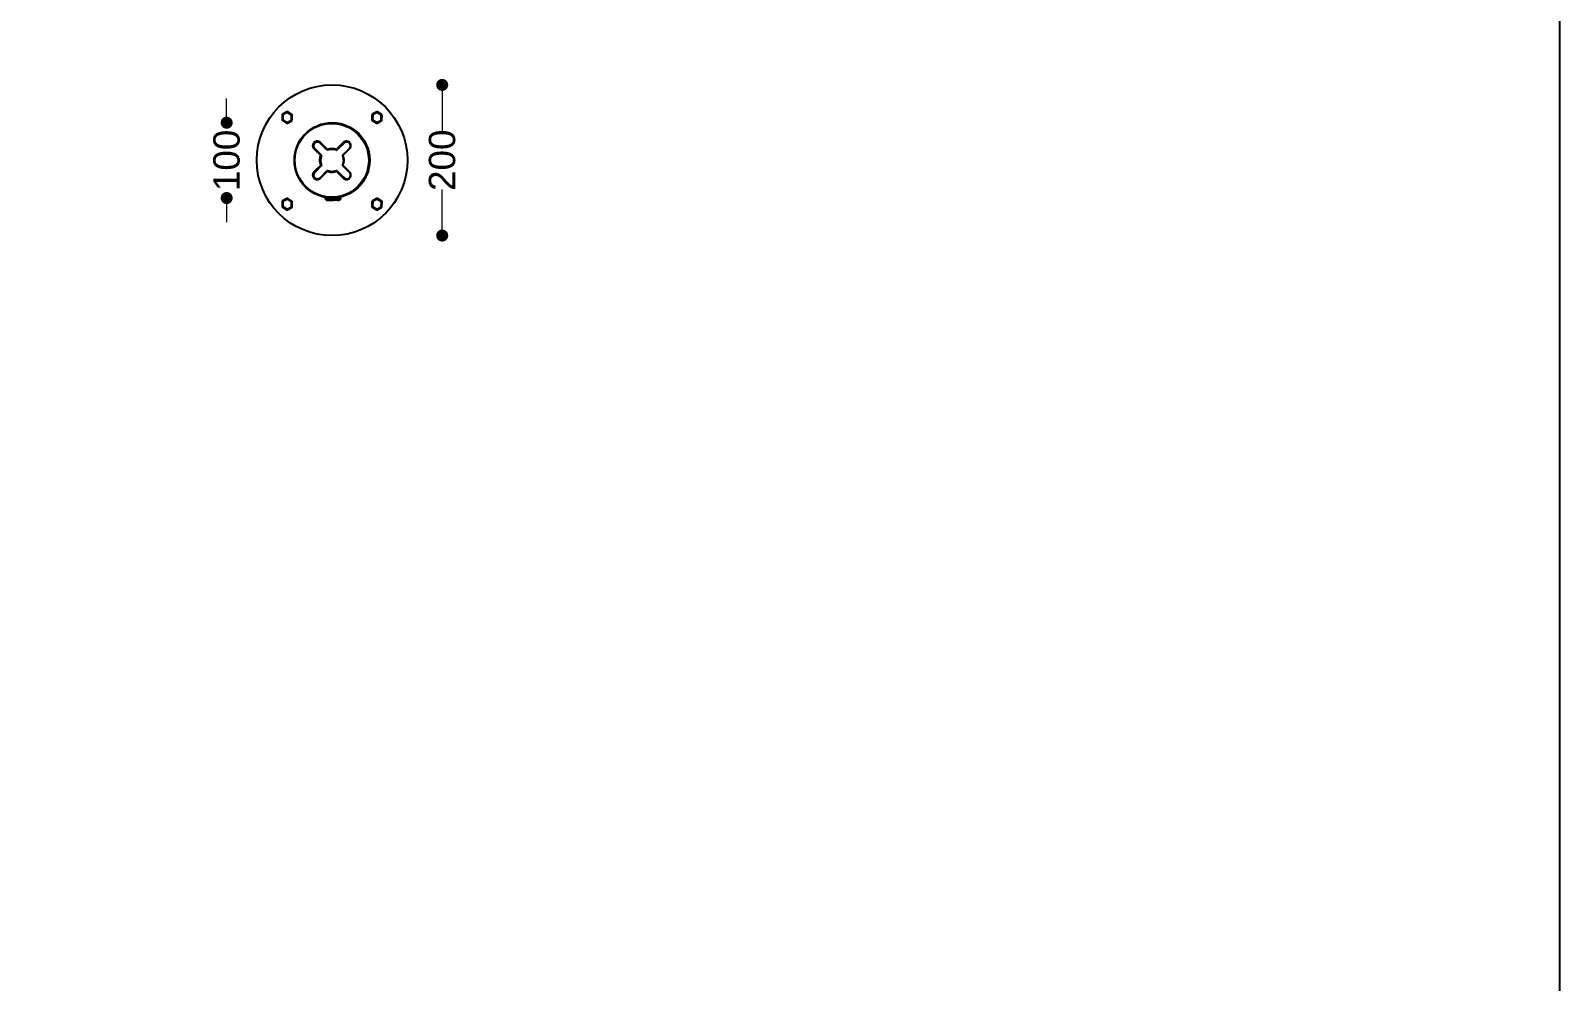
# Model space of a CAD drawing. Header units: millimetres. Extents: x 10366 to 13995, y 24552 to 29685.
# Drawn here: x 11965 to 13995, y 25815 to 27078 of the extents above; entities that cross this region are included whole.
import ezdxf

# ---------------------------------------------------------------- set-up
doc = ezdxf.new("R2010")
doc.units = ezdxf.units.MM
doc.header["$LTSCALE"] = 3
doc.layers.add('Default', color=7, linetype='Continuous')
doc.styles.get("Standard").update_dxf_attribs({"font": 'arial.ttf'})
doc.dimstyles.new('MATEUSZ', dxfattribs={"dimtxt": 35, "dimasz": 16, "dimexe": 0.18, "dimexo": 0.0625, "dimgap": 0.09, "dimtad": 0, "dimdec": 0, "dimdsep": 46, "dimtxsty": 'Standard', "dimblk": 'DOT', "dimcen": 0.09, "dimse1": 1, "dimse2": 1, "dimadec": 0, "dimazin": 0, "dimtfac": 1, "dimtdec": 0, "dimtofl": 0, "dimtmove": 0, "dimatfit": 3, "dimfxl": 1, "dimtolj": 1, "dimtzin": 0, "dimlwd": 9, "dimlwe": 9, "dimarcsym": 0})

# ---------------------------------------------------------------- blocks, each defined once
blk = doc.blocks.new('_Dot')
at = {"color": 0, "linetype": 'ByBlock', "lineweight": -2}
blk.add_line((-0.5, 0), (-1, 0), dxfattribs=at)
at = {"color": 0, "linetype": 'ByBlock', "const_width": 0.5}
blk.add_lwpolyline([(-0.25, 0, 1), (0.25, 0, 1)], format="xyb", close=True, dxfattribs=at)
blk = doc.blocks.new('*D25')
at = {"color": 0, "lineweight": 9, "transparency": 16777216}
for p, q in [((12511.4, 26989.6), (12511.4, 26944.6)), ((12511.4, 26821.6), (12511.4, 26866.6))]:
    blk.add_line(p, q, dxfattribs=at)
at = {"layer": 'Defpoints', "color": 0, "transparency": 16777216}
for p in [(12365.2, 27005.6), (12365.2, 26805.6), (12511.4, 26805.6)]:
    blk.add_point(p, dxfattribs=at)
at = {"color": 0, "lineweight": 9, "transparency": 16777216, "xscale": 16, "yscale": 16, "zscale": 16}
for p, rotation in [((12511.4, 27005.6), 90), ((12511.4, 26805.6), 270)]:
    blk.add_blockref('_Dot', p, dxfattribs=dict(at, rotation=rotation))
at = {"color": 0, "transparency": 16777216, "insert": (12511.4, 26905.6), "char_height": 35, "attachment_point": 5, "rotation": 90}
blk.add_mtext('\\A1;200', dxfattribs=at)
blk = doc.blocks.new('*D26')
at = {"color": 0, "lineweight": 9, "transparency": 16777216}
for p, q in [((12225.2, 26971.4), (12225.2, 26987.4)), ((12225.2, 26839.4), (12225.2, 26823.4))]:
    blk.add_line(p, q, dxfattribs=at)
at = {"layer": 'Defpoints', "color": 0, "transparency": 16777216}
for p in [(12365.2, 26955.4), (12225.2, 26855.4), (12365.7, 26855.4)]:
    blk.add_point(p, dxfattribs=at)
at = {"color": 0, "lineweight": 9, "transparency": 16777216, "xscale": 16, "yscale": 16, "zscale": 16}
for p, rotation in [((12225.2, 26955.4), 270), ((12225.2, 26855.4), 90)]:
    blk.add_blockref('_Dot', p, dxfattribs=dict(at, rotation=rotation))
at = {"color": 0, "transparency": 16777216, "insert": (12225.2, 26905.4), "char_height": 35, "attachment_point": 5, "rotation": 90}
blk.add_mtext('\\A1;100', dxfattribs=at)

msp = doc.modelspace()

# ---------------------------------------------------------------- linework, layer by layer
msp.add_lwpolyline([(10366.2, 24552.5), (10366.2, 29684.6), (13995, 29684.6), (13995, 24552.5)], close=True)
at = {"layer": 'Default'}
for p, q in [((12298.9, 26966), (12298.7, 26959.4)), ((12305.2, 26970), (12299.4, 26966.8)), ((12299.9, 26966), (12299.7, 26959.3)), ((12305.7, 26969.1), (12299.9, 26966)), ((12311.3, 26965.6), (12305.7, 26969.1)), ((12311.9, 26966.5), (12306.2, 26969.9)), ((12311.1, 26959), (12311.3, 26965.6)), ((12312.1, 26959), (12312.3, 26965.6)), ((12418.1, 26966), (12417.9, 26959.4)), ((12424.4, 26970), (12418.6, 26966.8)), ((12419.1, 26966), (12418.9, 26959.3)), ((12424.9, 26969.1), (12419.1, 26966)), ((12430.5, 26965.6), (12424.9, 26969.1)), ((12431.1, 26966.5), (12425.4, 26969.9)), ((12430.3, 26959), (12430.5, 26965.6)), ((12431.3, 26959), (12431.5, 26965.6)), ((12299.2, 26958.5), (12304.8, 26955)), ((12299.7, 26959.3), (12305.3, 26955.9)), ((12305.3, 26955.9), (12311.1, 26959)), ((12305.8, 26955), (12311.6, 26958.1)), ((12418.4, 26958.5), (12424, 26955)), ((12418.9, 26959.3), (12424.5, 26955.9)), ((12424.5, 26955.9), (12430.3, 26959)), ((12425, 26955), (12430.8, 26958.1)), ((12341.1, 26920.6), (12350.1, 26911.7)), ((12342.2, 26921.3), (12351.1, 26912.4)), ((12358.2, 26919.4), (12349.3, 26928.4)), ((12358.6, 26920.2), (12349.6, 26929.1)), ((12380, 26929.1), (12371.1, 26920.1)), ((12381.1, 26928.4), (12372.1, 26919.4)), ((12379.2, 26912.4), (12388.1, 26921.3)), ((12379.6, 26911.7), (12388.5, 26920.6)), ((12350.1, 26899.2), (12341.1, 26890.2)), ((12351.1, 26898.5), (12342.2, 26889.5)), ((12349.3, 26882.4), (12358.2, 26891.4)), ((12349.6, 26881.7), (12358.6, 26890.7)), ((12371.1, 26890.7), (12380, 26881.7)), ((12372.1, 26891.4), (12381.1, 26882.4)), ((12388.1, 26889.5), (12379.2, 26898.5)), ((12388.5, 26890.2), (12379.6, 26899.2)), ((12298.9, 26850.8), (12298.8, 26844.2)), ((12299.2, 26843.3), (12304.9, 26839.8)), ((12305.3, 26854.8), (12299.5, 26851.6)), ((12299.9, 26850.7), (12299.8, 26844.1)), ((12299.8, 26844.1), (12305.4, 26840.7)), ((12305.8, 26853.9), (12299.9, 26850.7)), ((12305.4, 26840.7), (12311.2, 26843.8)), ((12311.4, 26850.4), (12305.8, 26853.9)), ((12305.9, 26839.8), (12311.7, 26842.9)), ((12311.9, 26851.3), (12306.3, 26854.7)), ((12311.2, 26843.8), (12311.4, 26850.4)), ((12312.2, 26843.8), (12312.4, 26850.4)), ((12356.3, 26853.9), (12356.3, 26855.4)), ((12357.8, 26852.4), (12356.3, 26853.9)), ((12358.3, 26855.4), (12358.3, 26855.9)), ((12358.6, 26855.4), (12358.6, 26855.9)), ((12374, 26856.2), (12374, 26855.4)), ((12374.3, 26856.3), (12374.3, 26855.4)), ((12376.3, 26853.9), (12374.8, 26852.4)), ((12376.3, 26855.4), (12376.3, 26853.9)), ((12418.1, 26850.8), (12418, 26844.2)), ((12418.4, 26843.3), (12424.1, 26839.8)), ((12424.5, 26854.8), (12418.7, 26851.6)), ((12419.1, 26850.7), (12419, 26844.1)), ((12419, 26844.1), (12424.6, 26840.7)), ((12425, 26853.9), (12419.1, 26850.7)), ((12424.6, 26840.7), (12430.4, 26843.8)), ((12430.6, 26850.4), (12425, 26853.9)), ((12425.1, 26839.8), (12430.9, 26842.9)), ((12431.1, 26851.3), (12425.5, 26854.7)), ((12430.4, 26843.8), (12430.6, 26850.4)), ((12431.4, 26843.8), (12431.6, 26850.4))]:
    msp.add_line(p, q, dxfattribs=at)
for points in [[(12299.9, 26966, 0), (12298.9, 26966, 0)], [(12299.4, 26966.8, 0), (12299.4, 26966.8, 0), (12299.4, 26966.8, 0), (12299.4, 26966.8, 0), (12299.4, 26966.8, 0), (12299.4, 26966.8, 0), (12299.4, 26966.8, 0), (12299.4, 26966.8, 0), (12299.4, 26966.8, 0), (12299.4, 26966.8, 0), (12299.4, 26966.8, 0), (12299.4, 26966.8, 0), (12299.4, 26966.8, 0), (12299.4, 26966.8, 0), (12299.4, 26966.8, 0), (12299.4, 26966.8, 0), (12299.5, 26966.7, 0), (12299.9, 26966, 0)], [(12305.7, 26969.1, 0), (12305.2, 26970, 0)], [(12306.2, 26969.9, 0), (12306.2, 26969.9, 0), (12306.2, 26969.9, 0), (12306.2, 26969.9, 0), (12306.2, 26969.9, 0), (12306.2, 26969.9, 0), (12306.2, 26969.9, 0), (12306.2, 26969.9, 0), (12306.2, 26969.9, 0), (12306.2, 26969.9, 0), (12306.2, 26969.9, 0), (12306.2, 26969.9, 0), (12306.2, 26969.9, 0), (12306.2, 26969.9, 0), (12306.2, 26969.9, 0), (12306.2, 26969.9, 0), (12306.2, 26969.8, 0), (12305.7, 26969.1, 0)], [(12311.3, 26965.6, 0), (12311.9, 26966.5, 0)], [(12312.3, 26965.6, 0), (12312.3, 26965.6, 0), (12312.3, 26965.6, 0), (12312.3, 26965.6, 0), (12312.3, 26965.6, 0), (12312.3, 26965.6, 0), (12312.3, 26965.6, 0), (12312.3, 26965.6, 0), (12312.3, 26965.6, 0), (12312.3, 26965.6, 0), (12312.3, 26965.6, 0), (12312.3, 26965.6, 0), (12312.3, 26965.6, 0), (12312.3, 26965.6, 0), (12312.3, 26965.6, 0), (12312.2, 26965.6, 0), (12311.3, 26965.6, 0)], [(12419.1, 26966, 0), (12418.1, 26966, 0)], [(12418.6, 26966.8, 0), (12418.6, 26966.8, 0), (12418.6, 26966.8, 0), (12418.6, 26966.8, 0), (12418.6, 26966.8, 0), (12418.6, 26966.8, 0), (12418.6, 26966.8, 0), (12418.6, 26966.8, 0), (12418.6, 26966.8, 0), (12418.6, 26966.8, 0), (12418.6, 26966.8, 0), (12418.6, 26966.8, 0), (12418.6, 26966.8, 0), (12418.6, 26966.8, 0), (12418.6, 26966.8, 0), (12418.6, 26966.8, 0), (12418.7, 26966.7, 0), (12419.1, 26966, 0)], [(12424.9, 26969.1, 0), (12424.4, 26970, 0)], [(12425.4, 26969.9, 0), (12425.4, 26969.9, 0), (12425.4, 26969.9, 0), (12425.4, 26969.9, 0), (12425.4, 26969.9, 0), (12425.4, 26969.9, 0), (12425.4, 26969.9, 0), (12425.4, 26969.9, 0), (12425.4, 26969.9, 0), (12425.4, 26969.9, 0), (12425.4, 26969.9, 0), (12425.4, 26969.9, 0), (12425.4, 26969.9, 0), (12425.4, 26969.9, 0), (12425.4, 26969.9, 0), (12425.4, 26969.9, 0), (12425.4, 26969.8, 0), (12424.9, 26969.1, 0)], [(12430.5, 26965.6, 0), (12431.1, 26966.5, 0)], [(12431.5, 26965.6, 0), (12431.5, 26965.6, 0), (12431.5, 26965.6, 0), (12431.5, 26965.6, 0), (12431.5, 26965.6, 0), (12431.5, 26965.6, 0), (12431.5, 26965.6, 0), (12431.5, 26965.6, 0), (12431.5, 26965.6, 0), (12431.5, 26965.6, 0), (12431.5, 26965.6, 0), (12431.5, 26965.6, 0), (12431.5, 26965.6, 0), (12431.5, 26965.6, 0), (12431.5, 26965.6, 0), (12431.5, 26965.6, 0), (12431.4, 26965.6, 0), (12430.5, 26965.6, 0)], [(12298.7, 26959.4, 0), (12298.7, 26959.4, 0), (12298.7, 26959.4, 0), (12298.7, 26959.4, 0), (12298.7, 26959.4, 0), (12298.7, 26959.4, 0), (12298.7, 26959.4, 0), (12298.7, 26959.4, 0), (12298.7, 26959.4, 0), (12298.7, 26959.4, 0), (12298.7, 26959.4, 0), (12298.7, 26959.4, 0), (12298.7, 26959.4, 0), (12298.7, 26959.4, 0), (12298.7, 26959.4, 0), (12298.7, 26959.4, 0), (12298.8, 26959.4, 0), (12299.7, 26959.3, 0)], [(12299.7, 26959.3, 0), (12299.2, 26958.5, 0)], [(12304.8, 26955, 0), (12304.8, 26955, 0), (12304.8, 26955, 0), (12304.8, 26955, 0), (12304.8, 26955, 0), (12304.8, 26955, 0), (12304.8, 26955, 0), (12304.8, 26955, 0), (12304.8, 26955, 0), (12304.8, 26955, 0), (12304.8, 26955, 0), (12304.8, 26955, 0), (12304.8, 26955, 0), (12304.8, 26955, 0), (12304.8, 26955, 0), (12304.8, 26955.1, 0), (12304.9, 26955.1, 0), (12305.3, 26955.9, 0)], [(12305.3, 26955.9, 0), (12305.8, 26955, 0)], [(12311.6, 26958.1, 0), (12311.6, 26958.1, 0), (12311.6, 26958.1, 0), (12311.6, 26958.1, 0), (12311.6, 26958.1, 0), (12311.6, 26958.1, 0), (12311.6, 26958.1, 0), (12311.6, 26958.1, 0), (12311.6, 26958.1, 0), (12311.6, 26958.1, 0), (12311.6, 26958.1, 0), (12311.6, 26958.1, 0), (12311.6, 26958.1, 0), (12311.6, 26958.1, 0), (12311.6, 26958.2, 0), (12311.6, 26958.3, 0), (12311.1, 26959, 0)], [(12311.1, 26959, 0), (12312.1, 26959, 0)], [(12319.4, 26885.4, 0), (12317.4, 26890.7, 0), (12316.1, 26896.2, 0), (12315.3, 26901.8, 0), (12315.2, 26907.5, 0), (12315.8, 26913.2, 0), (12317, 26918.9, 0), (12318.8, 26924.3, 0), (12321.2, 26929.5, 0), (12324.2, 26934.3, 0), (12327.7, 26938.7, 0), (12331.6, 26942.6, 0), (12335.9, 26946.1, 0), (12340.5, 26949.1, 0), (12345.3, 26951.5, 0), (12350.3, 26953.3, 0), (12355.5, 26954.6, 0), (12360.8, 26955.4, 0), (12366.1, 26955.6, 0), (12371.6, 26955.2, 0), (12376.9, 26954.2, 0), (12382.1, 26952.6, 0), (12387.2, 26950.5, 0), (12391.9, 26947.8, 0), (12396.4, 26944.6, 0), (12400.5, 26940.9, 0), (12404.2, 26936.8, 0), (12407.5, 26932.3, 0), (12410.2, 26927.4, 0), (12412.3, 26922.2, 0), (12413.9, 26916.8, 0), (12414.8, 26911.2, 0), (12415.2, 26905.6, 0)], [(12417.9, 26959.4, 0), (12417.9, 26959.4, 0), (12417.9, 26959.4, 0), (12417.9, 26959.4, 0), (12417.9, 26959.4, 0), (12417.9, 26959.4, 0), (12417.9, 26959.4, 0), (12417.9, 26959.4, 0), (12417.9, 26959.4, 0), (12417.9, 26959.4, 0), (12417.9, 26959.4, 0), (12417.9, 26959.4, 0), (12417.9, 26959.4, 0), (12417.9, 26959.4, 0), (12417.9, 26959.4, 0), (12418, 26959.4, 0), (12418.9, 26959.3, 0)], [(12418.9, 26959.3, 0), (12418.4, 26958.5, 0)], [(12424, 26955, 0), (12424, 26955, 0), (12424, 26955, 0), (12424, 26955, 0), (12424, 26955, 0), (12424, 26955, 0), (12424, 26955, 0), (12424, 26955, 0), (12424, 26955, 0), (12424, 26955, 0), (12424, 26955, 0), (12424, 26955, 0), (12424, 26955, 0), (12424, 26955, 0), (12424, 26955.1, 0), (12424.1, 26955.1, 0), (12424.5, 26955.9, 0)], [(12424.5, 26955.9, 0), (12425, 26955, 0)], [(12430.8, 26958.1, 0), (12430.8, 26958.1, 0), (12430.8, 26958.1, 0), (12430.8, 26958.1, 0), (12430.8, 26958.1, 0), (12430.8, 26958.1, 0), (12430.8, 26958.1, 0), (12430.8, 26958.1, 0), (12430.8, 26958.1, 0), (12430.8, 26958.1, 0), (12430.8, 26958.1, 0), (12430.8, 26958.1, 0), (12430.8, 26958.1, 0), (12430.8, 26958.1, 0), (12430.8, 26958.2, 0), (12430.8, 26958.3, 0), (12430.3, 26959, 0)], [(12430.3, 26959, 0), (12431.3, 26959, 0)], [(12341.1, 26929.1, 0), (12340.8, 26928.7, 0), (12340.4, 26928.2, 0), (12340.1, 26927.7, 0), (12339.8, 26927.2, 0), (12339.6, 26926.6, 0), (12339.5, 26926.1, 0), (12339.4, 26925.5, 0), (12339.4, 26924.9, 0), (12339.4, 26924.3, 0), (12339.5, 26923.7, 0), (12339.6, 26923.1, 0), (12339.8, 26922.6, 0), (12340.1, 26922, 0), (12340.4, 26921.5, 0), (12340.8, 26921.1, 0), (12341.1, 26920.6, 0)], [(12342.2, 26928.4, 0), (12341.9, 26928, 0), (12341.6, 26927.7, 0), (12341.3, 26927.2, 0), (12341.1, 26926.8, 0), (12340.9, 26926.3, 0), (12340.8, 26925.9, 0), (12340.7, 26925.4, 0), (12340.7, 26924.9, 0), (12340.7, 26924.4, 0), (12340.8, 26923.9, 0), (12340.9, 26923.4, 0), (12341.1, 26922.9, 0), (12341.3, 26922.5, 0), (12341.6, 26922.1, 0), (12341.9, 26921.7, 0), (12342.2, 26921.3, 0)], [(12349.6, 26929.1, 0), (12349.2, 26929.5, 0), (12348.7, 26929.9, 0), (12348.2, 26930.2, 0), (12347.7, 26930.4, 0), (12347.1, 26930.6, 0), (12346.5, 26930.8, 0), (12346, 26930.8, 0), (12345.4, 26930.9, 0), (12344.8, 26930.8, 0), (12344.2, 26930.8, 0), (12343.7, 26930.6, 0), (12343.1, 26930.4, 0), (12342.6, 26930.2, 0), (12342.1, 26929.9, 0), (12341.6, 26929.5, 0), (12341.1, 26929.1, 0)], [(12342.2, 26928.4, 0), (12342.2, 26928.4, 0), (12342.2, 26928.4, 0), (12342.2, 26928.4, 0), (12342.2, 26928.4, 0), (12342.2, 26928.4, 0), (12342.1, 26928.4, 0), (12342.1, 26928.4, 0), (12342.1, 26928.4, 0), (12342.1, 26928.4, 0), (12342, 26928.4, 0), (12342, 26928.4, 0), (12341.8, 26928.5, 0), (12341.7, 26928.6, 0), (12341.5, 26928.8, 0), (12341.1, 26929.1, 0)], [(12342.2, 26921.3, 0), (12342.2, 26921.3, 0), (12342.2, 26921.3, 0), (12342.2, 26921.3, 0), (12342.2, 26921.3, 0), (12342.2, 26921.3, 0), (12342.1, 26921.4, 0), (12342.1, 26921.4, 0), (12342.1, 26921.4, 0), (12342.1, 26921.3, 0), (12342, 26921.3, 0), (12341.9, 26921.3, 0), (12341.7, 26921.2, 0), (12341.6, 26921, 0), (12341.1, 26920.6, 0)], [(12349.3, 26928.4, 0), (12348.9, 26928.7, 0), (12348.5, 26929, 0), (12348.1, 26929.3, 0), (12347.6, 26929.5, 0), (12347.2, 26929.7, 0), (12346.7, 26929.8, 0), (12346.2, 26929.8, 0), (12345.7, 26929.9, 0), (12345.2, 26929.8, 0), (12344.8, 26929.8, 0), (12344.3, 26929.7, 0), (12343.8, 26929.5, 0), (12343.4, 26929.3, 0), (12343, 26929, 0), (12342.6, 26928.7, 0), (12342.2, 26928.4, 0)], [(12349.3, 26928.4, 0), (12349.3, 26928.4, 0), (12349.2, 26928.4, 0), (12349.2, 26928.4, 0), (12349.2, 26928.4, 0), (12349.2, 26928.5, 0), (12349.2, 26928.5, 0), (12349.2, 26928.5, 0), (12349.2, 26928.5, 0), (12349.3, 26928.6, 0), (12349.3, 26928.7, 0), (12349.4, 26928.9, 0), (12349.6, 26929.1, 0)], [(12358.6, 26920.2, 0), (12360.1, 26920.7, 0), (12361.7, 26921.1, 0), (12363.2, 26921.3, 0), (12364.8, 26921.4, 0), (12366.4, 26921.3, 0), (12368, 26921.1, 0), (12369.6, 26920.7, 0), (12371.1, 26920.1, 0)], [(12359.3, 26919.2, 0), (12360.7, 26919.8, 0), (12362.2, 26920.1, 0), (12363.7, 26920.3, 0), (12365.2, 26920.4, 0), (12366.7, 26920.3, 0), (12368.2, 26920.1, 0), (12369.6, 26919.7, 0), (12371, 26919.2, 0)], [(12388.5, 26929.1, 0), (12388.1, 26929.5, 0), (12387.6, 26929.9, 0), (12387.1, 26930.2, 0), (12386.6, 26930.4, 0), (12386, 26930.6, 0), (12385.4, 26930.7, 0), (12384.9, 26930.8, 0), (12384.3, 26930.9, 0), (12383.7, 26930.8, 0), (12383.1, 26930.7, 0), (12382.5, 26930.6, 0), (12382, 26930.4, 0), (12381.5, 26930.2, 0), (12381, 26929.9, 0), (12380.5, 26929.5, 0), (12380, 26929.1, 0)], [(12381.1, 26928.4, 0), (12381.1, 26928.4, 0), (12381.1, 26928.4, 0), (12381.1, 26928.4, 0), (12381.1, 26928.4, 0), (12381, 26928.4, 0), (12381, 26928.4, 0), (12381, 26928.4, 0), (12381, 26928.4, 0), (12380.9, 26928.4, 0), (12380.9, 26928.4, 0), (12380.8, 26928.5, 0), (12380.6, 26928.6, 0), (12380.5, 26928.7, 0), (12380, 26929.1, 0)], [(12388.1, 26928.4, 0), (12387.8, 26928.7, 0), (12387.4, 26929, 0), (12387, 26929.3, 0), (12386.5, 26929.5, 0), (12386.1, 26929.6, 0), (12385.6, 26929.8, 0), (12385.1, 26929.8, 0), (12384.6, 26929.9, 0), (12384.1, 26929.8, 0), (12383.6, 26929.8, 0), (12383.2, 26929.6, 0), (12382.7, 26929.5, 0), (12382.3, 26929.3, 0), (12381.8, 26929, 0), (12381.4, 26928.7, 0), (12381.1, 26928.4, 0)], [(12388.1, 26928.4, 0), (12388.1, 26928.4, 0), (12388.1, 26928.4, 0), (12388.1, 26928.4, 0), (12388.1, 26928.4, 0), (12388.1, 26928.4, 0), (12388.1, 26928.5, 0), (12388.1, 26928.5, 0), (12388.1, 26928.5, 0), (12388.1, 26928.6, 0), (12388.2, 26928.6, 0), (12388.3, 26928.9, 0), (12388.5, 26929.1, 0)], [(12388.1, 26921.3, 0), (12388.5, 26921.7, 0), (12388.8, 26922.1, 0), (12389, 26922.5, 0), (12389.2, 26922.9, 0), (12389.4, 26923.4, 0), (12389.5, 26923.9, 0), (12389.6, 26924.4, 0), (12389.6, 26924.9, 0), (12389.6, 26925.4, 0), (12389.5, 26925.8, 0), (12389.4, 26926.3, 0), (12389.2, 26926.8, 0), (12389, 26927.2, 0), (12388.8, 26927.6, 0), (12388.5, 26928, 0), (12388.1, 26928.4, 0)], [(12388.1, 26921.3, 0), (12388.1, 26921.3, 0), (12388.1, 26921.3, 0), (12388.1, 26921.3, 0), (12388.1, 26921.3, 0), (12388.1, 26921.3, 0), (12388.1, 26921.3, 0), (12388.1, 26921.2, 0), (12388.1, 26921.2, 0), (12388.1, 26921.2, 0), (12388.2, 26921.1, 0), (12388.3, 26920.8, 0), (12388.5, 26920.6, 0)], [(12388.5, 26920.6, 0), (12388.9, 26921, 0), (12389.3, 26921.5, 0), (12389.6, 26922, 0), (12389.8, 26922.5, 0), (12390, 26923.1, 0), (12390.2, 26923.7, 0), (12390.2, 26924.3, 0), (12390.3, 26924.9, 0), (12390.2, 26925.5, 0), (12390.2, 26926, 0), (12390, 26926.6, 0), (12389.8, 26927.2, 0), (12389.6, 26927.7, 0), (12389.3, 26928.2, 0), (12388.9, 26928.7, 0), (12388.5, 26929.1, 0)], [(12350.1, 26899.2, 0), (12349.6, 26900.7, 0), (12349.2, 26902.2, 0), (12348.9, 26903.8, 0), (12348.8, 26905.4, 0), (12348.9, 26907, 0), (12349.2, 26908.6, 0), (12349.5, 26910.2, 0), (12350.1, 26911.7, 0)], [(12350.1, 26911.7, 0), (12350.4, 26912, 0), (12350.7, 26912.2, 0), (12350.9, 26912.3, 0), (12350.9, 26912.4, 0), (12351, 26912.4, 0), (12351, 26912.4, 0), (12351.1, 26912.4, 0), (12351.1, 26912.4, 0), (12351.1, 26912.4, 0), (12351.1, 26912.4, 0), (12351.1, 26912.4, 0), (12351.1, 26912.4, 0), (12351.1, 26912.4, 0), (12351.1, 26912.4, 0), (12351.1, 26912.4, 0)], [(12351.4, 26911.3, 0), (12351.4, 26911.3, 0), (12351.4, 26911.3, 0), (12351.4, 26911.3, 0), (12351.4, 26911.3, 0), (12351.4, 26911.3, 0), (12351.3, 26911.3, 0), (12351.3, 26911.3, 0), (12351.3, 26911.3, 0), (12351.3, 26911.3, 0), (12351.3, 26911.3, 0), (12351.2, 26911.3, 0), (12351.1, 26911.3, 0), (12350.7, 26911.4, 0), (12350.1, 26911.7, 0)], [(12351.4, 26899.6, 0), (12350.8, 26901, 0), (12350.5, 26902.4, 0), (12350.2, 26903.9, 0), (12350.2, 26905.4, 0), (12350.2, 26906.9, 0), (12350.5, 26908.4, 0), (12350.8, 26909.9, 0), (12351.4, 26911.3, 0)], [(12358.2, 26919.4, 0), (12358.2, 26919.5, 0), (12358.2, 26919.5, 0), (12358.2, 26919.5, 0), (12358.2, 26919.5, 0), (12358.2, 26919.5, 0), (12358.2, 26919.5, 0), (12358.2, 26919.5, 0), (12358.2, 26919.6, 0), (12358.2, 26919.6, 0), (12358.3, 26919.7, 0), (12358.4, 26919.9, 0), (12358.6, 26920.2, 0)], [(12358.6, 26920.2, 0), (12358.7, 26919.8, 0), (12358.9, 26919.6, 0), (12359, 26919.5, 0), (12359.1, 26919.3, 0), (12359.1, 26919.3, 0), (12359.2, 26919.3, 0), (12359.2, 26919.2, 0), (12359.2, 26919.2, 0), (12359.2, 26919.2, 0), (12359.3, 26919.2, 0), (12359.3, 26919.2, 0), (12359.3, 26919.2, 0), (12359.3, 26919.2, 0)], [(12371, 26919.2, 0), (12371, 26919.2, 0), (12371, 26919.2, 0), (12371, 26919.3, 0), (12371, 26919.3, 0), (12371, 26919.3, 0), (12371, 26919.3, 0), (12371, 26919.3, 0), (12370.9, 26919.4, 0), (12370.9, 26919.4, 0), (12370.9, 26919.5, 0), (12371, 26919.7, 0), (12371, 26919.8, 0), (12371.1, 26920.1, 0)], [(12371.1, 26920.1, 0), (12371.4, 26919.8, 0), (12371.7, 26919.6, 0), (12371.9, 26919.5, 0), (12371.9, 26919.5, 0), (12372, 26919.4, 0), (12372, 26919.4, 0), (12372.1, 26919.4, 0), (12372.1, 26919.4, 0), (12372.1, 26919.4, 0), (12372.1, 26919.4, 0), (12372.1, 26919.4, 0), (12372.1, 26919.4, 0), (12372.1, 26919.4, 0), (12372.1, 26919.4, 0), (12372.1, 26919.4, 0)], [(12379.6, 26911.7, 0), (12379.1, 26911.4, 0), (12379.1, 26911.4, 0), (12379, 26911.3, 0), (12379, 26911.3, 0), (12379, 26911.3, 0), (12379, 26911.3, 0), (12379, 26911.3, 0), (12379, 26911.3, 0), (12379, 26911.3, 0), (12379, 26911.3, 0), (12379, 26911.3, 0), (12379, 26911.3, 0), (12379, 26911.3, 0)], [(12379, 26911.3, 0), (12379.5, 26909.9, 0), (12379.9, 26908.4, 0), (12380.1, 26906.9, 0), (12380.2, 26905.4, 0)], [(12380.2, 26905.4, 0), (12380.1, 26903.9, 0), (12379.9, 26902.4, 0), (12379.5, 26901, 0), (12379, 26899.6, 0)], [(12379.2, 26912.4, 0), (12379.2, 26912.4, 0), (12379.2, 26912.4, 0), (12379.2, 26912.3, 0), (12379.2, 26912.3, 0), (12379.2, 26912.3, 0), (12379.2, 26912.3, 0), (12379.2, 26912.3, 0), (12379.2, 26912.2, 0), (12379.2, 26912.2, 0), (12379.2, 26912.1, 0), (12379.4, 26911.9, 0), (12379.6, 26911.7, 0)], [(12379.6, 26911.7, 0), (12380.1, 26910.2, 0), (12380.5, 26908.6, 0), (12380.7, 26907, 0), (12380.8, 26905.4, 0)], [(12380.8, 26905.4, 0), (12380.7, 26903.8, 0), (12380.5, 26902.2, 0), (12380.1, 26900.7, 0), (12379.6, 26899.2, 0)], [(12380.2, 26905.4, 0), (12380.2, 26905.4, 0), (12380.2, 26905.4, 0), (12380.2, 26905.4, 0), (12380.2, 26905.4, 0), (12380.2, 26905.4, 0), (12380.2, 26905.4, 0), (12380.2, 26905.4, 0), (12380.2, 26905.4, 0), (12380.2, 26905.4, 0), (12380.2, 26905.4, 0), (12380.2, 26905.4, 0), (12380.2, 26905.4, 0), (12380.2, 26905.4, 0), (12380.2, 26905.4, 0), (12380.2, 26905.4, 0), (12380.2, 26905.4, 0), (12380.8, 26905.4, 0)], [(12415.2, 26905.6, 0), (12414.9, 26900.7, 0), (12414.2, 26895.8, 0), (12413, 26891, 0), (12411.4, 26886.4, 0)], [(12319.7, 26884.8, 0), (12319.4, 26885.4, 0)], [(12320.4, 26883.4, 0), (12319.7, 26884.7, 0)], [(12321.2, 26881.8, 0), (12320.5, 26883, 0)], [(12321.6, 26881, 0), (12321.3, 26881.6, 0)], [(12321.9, 26880.5, 0), (12321.7, 26880.8, 0)], [(12322.1, 26880.1, 0), (12321.9, 26880.5, 0)], [(12322.4, 26879.8, 0), (12322.2, 26880, 0)], [(12341.1, 26890.2, 0), (12340.8, 26889.8, 0), (12340.4, 26889.3, 0), (12340.1, 26888.8, 0), (12339.8, 26888.3, 0), (12339.6, 26887.7, 0), (12339.5, 26887.1, 0), (12339.4, 26886.6, 0), (12339.4, 26886, 0), (12339.4, 26885.4, 0), (12339.5, 26884.8, 0), (12339.6, 26884.2, 0), (12339.8, 26883.6, 0), (12340.1, 26883.1, 0), (12340.4, 26882.6, 0), (12340.8, 26882.1, 0), (12341.1, 26881.7, 0)], [(12342.2, 26889.5, 0), (12341.9, 26889.1, 0), (12341.6, 26888.8, 0), (12341.3, 26888.3, 0), (12341.1, 26887.9, 0), (12340.9, 26887.4, 0), (12340.8, 26887, 0), (12340.7, 26886.5, 0), (12340.7, 26886, 0), (12340.7, 26885.5, 0), (12340.8, 26885, 0), (12340.9, 26884.5, 0), (12341.1, 26884, 0), (12341.3, 26883.6, 0), (12341.6, 26883.2, 0), (12341.9, 26882.8, 0), (12342.2, 26882.4, 0)], [(12342.2, 26889.5, 0), (12342.2, 26889.5, 0), (12342.2, 26889.5, 0), (12342.2, 26889.5, 0), (12342.2, 26889.5, 0), (12342.2, 26889.5, 0), (12342.1, 26889.5, 0), (12342.1, 26889.5, 0), (12342.1, 26889.5, 0), (12342.1, 26889.5, 0), (12342, 26889.5, 0), (12341.9, 26889.6, 0), (12341.7, 26889.7, 0), (12341.6, 26889.8, 0), (12341.1, 26890.2, 0)], [(12342.2, 26882.4, 0), (12342.2, 26882.4, 0), (12342.2, 26882.4, 0), (12342.2, 26882.4, 0), (12342.2, 26882.4, 0), (12342.2, 26882.4, 0), (12342.1, 26882.4, 0), (12342.1, 26882.4, 0), (12342.1, 26882.4, 0), (12342.1, 26882.4, 0), (12342, 26882.4, 0), (12342, 26882.4, 0), (12341.8, 26882.3, 0), (12341.7, 26882.2, 0), (12341.5, 26882.1, 0), (12341.1, 26881.7, 0)], [(12341.1, 26881.7, 0), (12341.6, 26881.3, 0), (12342.1, 26881, 0), (12342.6, 26880.7, 0), (12343.1, 26880.4, 0), (12343.7, 26880.2, 0), (12344.2, 26880.1, 0), (12344.8, 26880, 0), (12345.4, 26880, 0), (12346, 26880, 0), (12346.5, 26880.1, 0), (12347.1, 26880.2, 0), (12347.7, 26880.4, 0), (12348.2, 26880.7, 0), (12348.7, 26881, 0), (12349.2, 26881.3, 0), (12349.6, 26881.7, 0)], [(12342.2, 26882.4, 0), (12342.6, 26882.1, 0), (12343, 26881.8, 0), (12343.4, 26881.5, 0), (12343.8, 26881.3, 0), (12344.3, 26881.2, 0), (12344.8, 26881.1, 0), (12345.2, 26881, 0), (12345.7, 26881, 0), (12346.2, 26881, 0), (12346.7, 26881.1, 0), (12347.2, 26881.2, 0), (12347.6, 26881.3, 0), (12348.1, 26881.5, 0), (12348.5, 26881.8, 0), (12348.9, 26882.1, 0), (12349.3, 26882.4, 0)], [(12349.3, 26882.4, 0), (12349.3, 26882.4, 0), (12349.2, 26882.4, 0), (12349.2, 26882.4, 0), (12349.2, 26882.4, 0), (12349.2, 26882.4, 0), (12349.2, 26882.4, 0), (12349.2, 26882.3, 0), (12349.2, 26882.3, 0), (12349.3, 26882.3, 0), (12349.3, 26882.2, 0), (12349.4, 26882, 0), (12349.6, 26881.7, 0)], [(12350.1, 26899.2, 0), (12350.9, 26899.5, 0), (12351.1, 26899.6, 0), (12351.2, 26899.6, 0), (12351.3, 26899.6, 0), (12351.3, 26899.6, 0), (12351.3, 26899.6, 0), (12351.3, 26899.6, 0), (12351.3, 26899.6, 0), (12351.4, 26899.6, 0), (12351.4, 26899.6, 0), (12351.4, 26899.6, 0), (12351.4, 26899.6, 0), (12351.4, 26899.6, 0), (12351.4, 26899.6, 0)], [(12351.1, 26898.5, 0), (12351.1, 26898.5, 0), (12351.1, 26898.5, 0), (12351.1, 26898.4, 0), (12351.1, 26898.4, 0), (12351.1, 26898.4, 0), (12351.1, 26898.4, 0), (12351.1, 26898.4, 0), (12351.1, 26898.4, 0), (12351, 26898.5, 0), (12351, 26898.5, 0), (12350.8, 26898.5, 0), (12350.7, 26898.6, 0), (12350.5, 26898.8, 0), (12350.1, 26899.2, 0)], [(12358.6, 26890.7, 0), (12358.4, 26890.9, 0), (12358.3, 26891.1, 0), (12358.2, 26891.2, 0), (12358.2, 26891.3, 0), (12358.2, 26891.3, 0), (12358.2, 26891.3, 0), (12358.2, 26891.3, 0), (12358.2, 26891.4, 0), (12358.2, 26891.4, 0), (12358.2, 26891.4, 0), (12358.2, 26891.4, 0), (12358.2, 26891.4, 0)], [(12359.3, 26891.6, 0), (12359.3, 26891.6, 0), (12359.3, 26891.6, 0), (12359.3, 26891.6, 0), (12359.3, 26891.6, 0), (12359.2, 26891.6, 0), (12359.2, 26891.6, 0), (12359.2, 26891.6, 0), (12359.1, 26891.5, 0), (12359.1, 26891.5, 0), (12359, 26891.4, 0), (12358.9, 26891.2, 0), (12358.8, 26891.1, 0), (12358.6, 26890.7, 0)], [(12371.1, 26890.7, 0), (12369.6, 26890.1, 0), (12368, 26889.7, 0), (12366.4, 26889.5, 0), (12364.8, 26889.4, 0), (12363.2, 26889.5, 0), (12361.7, 26889.7, 0), (12360.1, 26890.1, 0), (12358.6, 26890.7, 0)], [(12371, 26891.6, 0), (12369.6, 26891.1, 0), (12368.1, 26890.7, 0), (12366.7, 26890.5, 0), (12365.2, 26890.4, 0), (12363.7, 26890.5, 0), (12362.2, 26890.7, 0), (12360.7, 26891.1, 0), (12359.3, 26891.6, 0)], [(12371.1, 26890.7, 0), (12371, 26891, 0), (12370.9, 26891.2, 0), (12370.9, 26891.3, 0), (12370.9, 26891.4, 0), (12370.9, 26891.5, 0), (12370.9, 26891.5, 0), (12371, 26891.5, 0), (12371, 26891.6, 0), (12371, 26891.6, 0), (12371, 26891.6, 0), (12371, 26891.6, 0), (12371, 26891.6, 0), (12371, 26891.6, 0)], [(12372.1, 26891.4, 0), (12372.1, 26891.4, 0), (12372.1, 26891.4, 0), (12372.1, 26891.4, 0), (12372.1, 26891.4, 0), (12372.1, 26891.4, 0), (12372.1, 26891.4, 0), (12372.1, 26891.4, 0), (12372, 26891.4, 0), (12372, 26891.4, 0), (12371.9, 26891.4, 0), (12371.8, 26891.3, 0), (12371.7, 26891.2, 0), (12371.5, 26891.1, 0), (12371.1, 26890.7, 0)], [(12379, 26899.6, 0), (12379, 26899.6, 0), (12379, 26899.6, 0), (12379, 26899.6, 0), (12379, 26899.6, 0), (12379, 26899.6, 0), (12379, 26899.5, 0), (12379, 26899.5, 0), (12379, 26899.5, 0), (12379, 26899.5, 0), (12379, 26899.5, 0), (12379.1, 26899.5, 0), (12379.2, 26899.4, 0), (12379.6, 26899.2, 0)], [(12379.6, 26899.2, 0), (12379.4, 26898.9, 0), (12379.2, 26898.7, 0), (12379.2, 26898.6, 0), (12379.2, 26898.6, 0), (12379.2, 26898.6, 0), (12379.2, 26898.5, 0), (12379.2, 26898.5, 0), (12379.2, 26898.5, 0), (12379.2, 26898.5, 0), (12379.2, 26898.5, 0), (12379.2, 26898.5, 0), (12379.2, 26898.5, 0)], [(12381.1, 26882.4, 0), (12381.1, 26882.4, 0), (12381.1, 26882.4, 0), (12381.1, 26882.5, 0), (12381.1, 26882.5, 0), (12381, 26882.5, 0), (12381, 26882.5, 0), (12381, 26882.5, 0), (12381, 26882.5, 0), (12380.9, 26882.4, 0), (12380.9, 26882.4, 0), (12380.8, 26882.4, 0), (12380.6, 26882.3, 0), (12380.5, 26882.1, 0), (12380, 26881.7, 0)], [(12380, 26881.7, 0), (12380.5, 26881.3, 0), (12381, 26881, 0), (12381.5, 26880.7, 0), (12382, 26880.4, 0), (12382.5, 26880.2, 0), (12383.1, 26880.1, 0), (12383.7, 26880, 0), (12384.3, 26880, 0), (12384.9, 26880, 0), (12385.4, 26880.1, 0), (12386, 26880.2, 0), (12386.6, 26880.4, 0), (12387.1, 26880.7, 0), (12387.6, 26881, 0), (12388.1, 26881.3, 0), (12388.5, 26881.7, 0)], [(12381.1, 26882.4, 0), (12381.4, 26882.1, 0), (12381.8, 26881.8, 0), (12382.3, 26881.6, 0), (12382.7, 26881.4, 0), (12383.2, 26881.2, 0), (12383.6, 26881.1, 0), (12384.1, 26881, 0), (12384.6, 26881, 0), (12385.1, 26881, 0), (12385.6, 26881.1, 0), (12386.1, 26881.2, 0), (12386.5, 26881.4, 0), (12387, 26881.6, 0), (12387.4, 26881.8, 0), (12387.8, 26882.1, 0), (12388.1, 26882.4, 0)], [(12388.1, 26889.5, 0), (12388.1, 26889.5, 0), (12388.1, 26889.5, 0), (12388.1, 26889.5, 0), (12388.1, 26889.5, 0), (12388.1, 26889.6, 0), (12388.1, 26889.6, 0), (12388.1, 26889.6, 0), (12388.1, 26889.6, 0), (12388.1, 26889.7, 0), (12388.2, 26889.8, 0), (12388.3, 26890, 0), (12388.5, 26890.2, 0)], [(12388.1, 26882.4, 0), (12388.5, 26882.8, 0), (12388.8, 26883.2, 0), (12389, 26883.6, 0), (12389.2, 26884, 0), (12389.4, 26884.5, 0), (12389.5, 26885, 0), (12389.6, 26885.5, 0), (12389.6, 26886, 0), (12389.6, 26886.5, 0), (12389.5, 26887, 0), (12389.4, 26887.4, 0), (12389.2, 26887.9, 0), (12389, 26888.3, 0), (12388.8, 26888.8, 0), (12388.5, 26889.2, 0), (12388.1, 26889.5, 0)], [(12388.1, 26882.4, 0), (12388.1, 26882.4, 0), (12388.1, 26882.4, 0), (12388.1, 26882.4, 0), (12388.1, 26882.4, 0), (12388.1, 26882.4, 0), (12388.1, 26882.4, 0), (12388.1, 26882.3, 0), (12388.1, 26882.3, 0), (12388.1, 26882.3, 0), (12388.2, 26882.2, 0), (12388.3, 26882, 0), (12388.5, 26881.7, 0)], [(12388.5, 26881.7, 0), (12388.9, 26882.2, 0), (12389.3, 26882.6, 0), (12389.6, 26883.1, 0), (12389.8, 26883.7, 0), (12390, 26884.2, 0), (12390.2, 26884.8, 0), (12390.2, 26885.4, 0), (12390.3, 26886, 0), (12390.2, 26886.6, 0), (12390.2, 26887.2, 0), (12390, 26887.7, 0), (12389.8, 26888.3, 0), (12389.6, 26888.8, 0), (12389.3, 26889.3, 0), (12388.9, 26889.8, 0), (12388.5, 26890.2, 0)], [(12408.4, 26880.4, 0), (12408.2, 26880.1, 0)], [(12408.7, 26880.9, 0), (12408.4, 26880.5, 0)], [(12409, 26881.4, 0), (12408.7, 26881, 0)], [(12409.7, 26882.8, 0), (12409.1, 26881.8, 0)], [(12410.6, 26884.7, 0), (12409.9, 26883.3, 0)], [(12410.9, 26885.3, 0), (12410.6, 26884.7, 0)], [(12411.3, 26886.4, 0), (12410.9, 26885.4, 0)], [(12322.6, 26879.4, 0), (12322.5, 26879.6, 0)], [(12322.8, 26879.1, 0), (12322.6, 26879.4, 0)], [(12322.9, 26878.8, 0), (12322.8, 26879, 0)], [(12323.1, 26878.6, 0), (12323, 26878.8, 0)], [(12324.3, 26876.8, 0), (12324.1, 26877, 0)], [(12327.8, 26872.4, 0), (12327.6, 26872.6, 0)], [(12328.4, 26871.7, 0), (12328.3, 26871.8, 0)], [(12402, 26871.8, 0), (12401.8, 26871.6, 0)], [(12402.7, 26872.5, 0), (12402.5, 26872.3, 0)], [(12407.7, 26879.3, 0), (12407.5, 26879, 0)], [(12298.8, 26844.2, 0), (12298.8, 26844.2, 0), (12298.8, 26844.2, 0), (12298.8, 26844.2, 0), (12298.8, 26844.2, 0), (12298.8, 26844.2, 0), (12298.8, 26844.2, 0), (12298.8, 26844.2, 0), (12298.8, 26844.2, 0), (12298.8, 26844.2, 0), (12298.8, 26844.2, 0), (12298.8, 26844.2, 0), (12298.8, 26844.2, 0), (12298.8, 26844.2, 0), (12298.8, 26844.2, 0), (12298.8, 26844.2, 0), (12298.9, 26844.2, 0), (12299.8, 26844.1, 0)], [(12299.9, 26850.7, 0), (12298.9, 26850.8, 0)], [(12299.8, 26844.1, 0), (12299.2, 26843.3, 0)], [(12299.5, 26851.6, 0), (12299.5, 26851.6, 0), (12299.5, 26851.6, 0), (12299.5, 26851.6, 0), (12299.5, 26851.6, 0), (12299.5, 26851.6, 0), (12299.5, 26851.6, 0), (12299.5, 26851.6, 0), (12299.5, 26851.6, 0), (12299.5, 26851.6, 0), (12299.5, 26851.6, 0), (12299.5, 26851.6, 0), (12299.5, 26851.6, 0), (12299.5, 26851.6, 0), (12299.5, 26851.6, 0), (12299.5, 26851.6, 0), (12299.5, 26851.5, 0), (12299.9, 26850.7, 0)], [(12304.9, 26839.8, 0), (12304.9, 26839.8, 0), (12304.9, 26839.8, 0), (12304.9, 26839.8, 0), (12304.9, 26839.8, 0), (12304.9, 26839.8, 0), (12304.9, 26839.8, 0), (12304.9, 26839.8, 0), (12304.9, 26839.8, 0), (12304.9, 26839.8, 0), (12304.9, 26839.8, 0), (12304.9, 26839.8, 0), (12304.9, 26839.8, 0), (12304.9, 26839.8, 0), (12304.9, 26839.8, 0), (12304.9, 26839.9, 0), (12304.9, 26839.9, 0), (12305.4, 26840.7, 0)], [(12305.8, 26853.9, 0), (12305.3, 26854.8, 0)], [(12305.4, 26840.7, 0), (12305.9, 26839.8, 0)], [(12306.3, 26854.7, 0), (12306.3, 26854.7, 0), (12306.3, 26854.7, 0), (12306.3, 26854.7, 0), (12306.3, 26854.7, 0), (12306.3, 26854.7, 0), (12306.3, 26854.7, 0), (12306.3, 26854.7, 0), (12306.3, 26854.7, 0), (12306.3, 26854.7, 0), (12306.3, 26854.7, 0), (12306.3, 26854.7, 0), (12306.3, 26854.7, 0), (12306.3, 26854.7, 0), (12306.3, 26854.7, 0), (12306.2, 26854.6, 0), (12305.8, 26853.9, 0)], [(12311.7, 26842.9, 0), (12311.7, 26842.9, 0), (12311.7, 26842.9, 0), (12311.7, 26842.9, 0), (12311.7, 26842.9, 0), (12311.7, 26842.9, 0), (12311.7, 26842.9, 0), (12311.7, 26842.9, 0), (12311.7, 26842.9, 0), (12311.7, 26842.9, 0), (12311.7, 26842.9, 0), (12311.7, 26842.9, 0), (12311.7, 26842.9, 0), (12311.7, 26842.9, 0), (12311.7, 26842.9, 0), (12311.7, 26843, 0), (12311.6, 26843, 0), (12311.2, 26843.8, 0)], [(12311.2, 26843.8, 0), (12312.2, 26843.8, 0)], [(12311.4, 26850.4, 0), (12311.9, 26851.3, 0)], [(12312.4, 26850.4, 0), (12312.4, 26850.4, 0), (12312.4, 26850.4, 0), (12312.4, 26850.4, 0), (12312.4, 26850.4, 0), (12312.4, 26850.4, 0), (12312.4, 26850.4, 0), (12312.4, 26850.4, 0), (12312.4, 26850.4, 0), (12312.4, 26850.4, 0), (12312.4, 26850.4, 0), (12312.4, 26850.4, 0), (12312.4, 26850.4, 0), (12312.4, 26850.4, 0), (12312.3, 26850.4, 0), (12312.3, 26850.4, 0), (12311.4, 26850.4, 0)], [(12359.2, 26855.4, 0), (12356.3, 26855.4, 0), (12356.3, 26855.4, 0), (12356.3, 26855.4, 0), (12356.3, 26855.4, 0), (12356.3, 26855.4, 0), (12356.3, 26855.4, 0), (12356.3, 26855.4, 0), (12356.3, 26855.4, 0), (12356.3, 26855.4, 0), (12356.3, 26855.4, 0), (12356.3, 26855.4, 0), (12356.3, 26855.4, 0), (12356.3, 26855.4, 0), (12356.3, 26855.4, 0), (12356.3, 26855.4, 0), (12356.3, 26855.4, 0), (12356.3, 26855.4, 0), (12356.3, 26855.4, 0), (12356.6, 26855.4, 0), (12358.6, 26855.4, 0)], [(12359.2, 26853.9, 0), (12356.3, 26853.9, 0)], [(12372.3, 26852.4, 0), (12374.7, 26852.4, 0), (12374.8, 26852.4, 0), (12374.8, 26852.4, 0), (12374.8, 26852.4, 0), (12374.8, 26852.4, 0), (12374.8, 26852.4, 0), (12374.8, 26852.4, 0), (12374.8, 26852.4, 0), (12374.8, 26852.4, 0), (12374.8, 26852.4, 0), (12374.8, 26852.4, 0), (12374.8, 26852.4, 0), (12374.8, 26852.4, 0), (12374.8, 26852.4, 0), (12374.8, 26852.4, 0), (12374.8, 26852.4, 0), (12374.8, 26852.4, 0), (12374.7, 26852.4, 0), (12374.6, 26852.4, 0), (12372.9, 26852.4, 0), (12359.4, 26852.4, 0), (12357.8, 26852.4, 0), (12357.8, 26852.4, 0), (12357.8, 26852.4, 0), (12357.8, 26852.4, 0), (12357.8, 26852.4, 0), (12357.8, 26852.4, 0), (12357.8, 26852.4, 0), (12357.8, 26852.4, 0), (12357.8, 26852.4, 0), (12357.8, 26852.4, 0), (12357.8, 26852.4, 0), (12357.8, 26852.4, 0), (12357.8, 26852.4, 0), (12357.8, 26852.4, 0), (12357.8, 26852.4, 0), (12357.8, 26852.4, 0), (12357.8, 26852.4, 0), (12358, 26852.4, 0), (12359.6, 26852.4, 0), (12367.7, 26852.4, 0)], [(12374.3, 26855.4, 0), (12375.9, 26855.4, 0), (12376.2, 26855.4, 0), (12376.3, 26855.4, 0), (12376.3, 26855.4, 0), (12376.3, 26855.4, 0), (12376.3, 26855.4, 0), (12376.3, 26855.4, 0), (12376.3, 26855.4, 0), (12376.3, 26855.4, 0), (12376.3, 26855.4, 0), (12376.3, 26855.4, 0), (12376.3, 26855.4, 0), (12376.3, 26855.4, 0), (12376.3, 26855.4, 0), (12376.3, 26855.4, 0), (12376.3, 26855.4, 0), (12376.3, 26855.4, 0), (12376.3, 26855.4, 0), (12376.2, 26855.4, 0), (12376, 26855.4, 0), (12373.9, 26855.4, 0), (12359.2, 26855.4, 0)], [(12376.3, 26853.9, 0), (12376.3, 26853.9, 0), (12376.3, 26853.9, 0), (12376.3, 26853.9, 0), (12376.3, 26853.9, 0), (12376.3, 26853.9, 0), (12376.3, 26853.9, 0), (12376.3, 26853.9, 0), (12376.3, 26853.9, 0), (12376.3, 26853.9, 0), (12376.3, 26853.9, 0), (12376.2, 26853.9, 0), (12376.1, 26853.9, 0), (12374.7, 26853.9, 0), (12359.2, 26853.9, 0)], [(12418, 26844.2, 0), (12418, 26844.2, 0), (12418, 26844.2, 0), (12418, 26844.2, 0), (12418, 26844.2, 0), (12418, 26844.2, 0), (12418, 26844.2, 0), (12418, 26844.2, 0), (12418, 26844.2, 0), (12418, 26844.2, 0), (12418, 26844.2, 0), (12418, 26844.2, 0), (12418, 26844.2, 0), (12418, 26844.2, 0), (12418, 26844.2, 0), (12418.1, 26844.2, 0), (12419, 26844.1, 0)], [(12419.1, 26850.7, 0), (12418.1, 26850.8, 0)], [(12419, 26844.1, 0), (12418.4, 26843.3, 0)], [(12418.7, 26851.6, 0), (12418.7, 26851.6, 0), (12418.7, 26851.6, 0), (12418.7, 26851.6, 0), (12418.7, 26851.6, 0), (12418.7, 26851.6, 0), (12418.7, 26851.6, 0), (12418.7, 26851.6, 0), (12418.7, 26851.6, 0), (12418.7, 26851.6, 0), (12418.7, 26851.6, 0), (12418.7, 26851.6, 0), (12418.7, 26851.6, 0), (12418.7, 26851.6, 0), (12418.7, 26851.6, 0), (12418.7, 26851.6, 0), (12418.7, 26851.5, 0), (12419.1, 26850.7, 0)], [(12424.1, 26839.8, 0), (12424.1, 26839.8, 0), (12424.1, 26839.8, 0), (12424.1, 26839.8, 0), (12424.1, 26839.8, 0), (12424.1, 26839.8, 0), (12424.1, 26839.8, 0), (12424.1, 26839.8, 0), (12424.1, 26839.8, 0), (12424.1, 26839.8, 0), (12424.1, 26839.8, 0), (12424.1, 26839.8, 0), (12424.1, 26839.8, 0), (12424.1, 26839.8, 0), (12424.1, 26839.8, 0), (12424.1, 26839.9, 0), (12424.1, 26839.9, 0), (12424.6, 26840.7, 0)], [(12425, 26853.9, 0), (12424.5, 26854.8, 0)], [(12424.6, 26840.7, 0), (12425.1, 26839.8, 0)], [(12425.5, 26854.7, 0), (12425.5, 26854.7, 0), (12425.5, 26854.7, 0), (12425.5, 26854.7, 0), (12425.5, 26854.7, 0), (12425.5, 26854.7, 0), (12425.5, 26854.7, 0), (12425.5, 26854.7, 0), (12425.5, 26854.7, 0), (12425.5, 26854.7, 0), (12425.5, 26854.7, 0), (12425.5, 26854.7, 0), (12425.5, 26854.7, 0), (12425.5, 26854.7, 0), (12425.5, 26854.7, 0), (12425.5, 26854.7, 0), (12425.4, 26854.6, 0), (12425, 26853.9, 0)], [(12430.9, 26842.9, 0), (12430.9, 26842.9, 0), (12430.9, 26842.9, 0), (12430.9, 26842.9, 0), (12430.9, 26842.9, 0), (12430.9, 26842.9, 0), (12430.9, 26842.9, 0), (12430.9, 26842.9, 0), (12430.9, 26842.9, 0), (12430.9, 26842.9, 0), (12430.9, 26842.9, 0), (12430.9, 26842.9, 0), (12430.9, 26842.9, 0), (12430.9, 26842.9, 0), (12430.9, 26842.9, 0), (12430.9, 26843, 0), (12430.8, 26843, 0), (12430.4, 26843.8, 0)], [(12430.4, 26843.8, 0), (12431.4, 26843.8, 0)], [(12430.6, 26850.4, 0), (12431.1, 26851.3, 0)], [(12431.6, 26850.4, 0), (12431.6, 26850.4, 0), (12431.6, 26850.4, 0), (12431.6, 26850.4, 0), (12431.6, 26850.4, 0), (12431.6, 26850.4, 0), (12431.6, 26850.4, 0), (12431.6, 26850.4, 0), (12431.6, 26850.4, 0), (12431.6, 26850.4, 0), (12431.6, 26850.4, 0), (12431.6, 26850.4, 0), (12431.6, 26850.4, 0), (12431.6, 26850.4, 0), (12431.6, 26850.4, 0), (12431.5, 26850.4, 0), (12431.5, 26850.4, 0), (12430.6, 26850.4, 0)]]:
    msp.add_polyline3d(points, dxfattribs=at)
for points in [[(12415.2, 26905.4, 0), (12414.9, 26900.4, 0), (12414.1, 26895.4, 0), (12412.9, 26890.5, 0), (12411.1, 26885.8, 0), (12408.9, 26881.3, 0), (12406.3, 26877, 0), (12403.3, 26873.1, 0), (12400, 26869.5, 0), (12396.3, 26866.3, 0), (12392.4, 26863.5, 0), (12388.2, 26861, 0), (12383.8, 26859, 0), (12379.3, 26857.5, 0), (12374.6, 26856.3, 0), (12369.9, 26855.6, 0), (12365.2, 26855.4, 0), (12360.4, 26855.6, 0), (12355.7, 26856.3, 0), (12351.1, 26857.5, 0), (12346.5, 26859, 0), (12342.2, 26861, 0), (12338, 26863.5, 0), (12334, 26866.3, 0), (12330.4, 26869.5, 0), (12327, 26873.1, 0), (12324, 26877, 0), (12321.4, 26881.3, 0), (12319.2, 26885.8, 0), (12317.5, 26890.5, 0), (12316.2, 26895.4, 0), (12315.4, 26900.4, 0), (12315.2, 26905.4, 0), (12315.4, 26910.5, 0), (12316.2, 26915.5, 0), (12317.5, 26920.4, 0), (12319.2, 26925.1, 0), (12321.4, 26929.6, 0), (12324, 26933.8, 0), (12327, 26937.7, 0), (12330.4, 26941.3, 0), (12334, 26944.5, 0), (12338, 26947.4, 0), (12342.2, 26949.8, 0), (12346.5, 26951.8, 0), (12351.1, 26953.4, 0), (12355.7, 26954.5, 0), (12360.4, 26955.2, 0), (12365.2, 26955.4, 0), (12369.9, 26955.2, 0), (12374.6, 26954.5, 0), (12379.3, 26953.4, 0), (12383.8, 26951.8, 0), (12388.2, 26949.8, 0), (12392.4, 26947.4, 0), (12396.3, 26944.5, 0), (12400, 26941.3, 0), (12403.3, 26937.7, 0), (12406.3, 26933.8, 0), (12409, 26929.6, 0), (12411.1, 26925.1, 0), (12412.9, 26920.4, 0), (12414.1, 26915.5, 0), (12414.9, 26910.5, 0)], [(12413.8, 26905.4, 0), (12413.6, 26900.5, 0), (12412.8, 26895.6, 0), (12411.6, 26890.8, 0), (12409.9, 26886.2, 0), (12407.7, 26881.8, 0), (12405.2, 26877.6, 0), (12402.2, 26873.8, 0), (12398.9, 26870.2, 0), (12395.3, 26867.1, 0), (12391.5, 26864.3, 0), (12387.4, 26861.9, 0), (12383.1, 26860, 0), (12378.7, 26858.4, 0), (12374.1, 26857.3, 0), (12369.5, 26856.6, 0), (12364.8, 26856.4, 0), (12360.2, 26856.6, 0), (12355.5, 26857.3, 0), (12351, 26858.4, 0), (12346.6, 26860, 0), (12342.3, 26861.9, 0), (12338.2, 26864.3, 0), (12334.3, 26867.1, 0), (12330.7, 26870.2, 0), (12327.4, 26873.8, 0), (12324.5, 26877.6, 0), (12321.9, 26881.8, 0), (12319.8, 26886.2, 0), (12318.1, 26890.8, 0), (12316.8, 26895.6, 0), (12316.1, 26900.5, 0), (12315.8, 26905.4, 0), (12316.1, 26910.4, 0), (12316.8, 26915.3, 0), (12318.1, 26920.1, 0), (12319.8, 26924.7, 0), (12321.9, 26929.1, 0), (12324.5, 26933.2, 0), (12327.4, 26937.1, 0), (12330.7, 26940.6, 0), (12334.3, 26943.8, 0), (12338.2, 26946.5, 0), (12342.3, 26948.9, 0), (12346.6, 26950.9, 0), (12351, 26952.4, 0), (12355.5, 26953.5, 0), (12360.2, 26954.2, 0), (12364.8, 26954.4, 0), (12369.5, 26954.2, 0), (12374.1, 26953.5, 0), (12378.7, 26952.4, 0), (12383.1, 26950.9, 0), (12387.4, 26948.9, 0), (12391.5, 26946.5, 0), (12395.3, 26943.8, 0), (12398.9, 26940.6, 0), (12402.2, 26937.1, 0), (12405.2, 26933.2, 0), (12407.7, 26929.1, 0), (12409.9, 26924.7, 0), (12411.6, 26920.1, 0), (12412.8, 26915.3, 0), (12413.6, 26910.4, 0)]]:
    msp.add_polyline3d(points, close=True, dxfattribs=at)
msp.add_circle((12365.2, 26905.6), 100, dxfattribs=at)
for centre, radius, start, end in [((12299.9, 26966), 1, 118.3818, 178.3818), ((12305.7, 26969.1), 1, 58.3818, 118.3818), ((12311.3, 26965.6), 1, 358.3818, 58.3818), ((12419.1, 26966), 1, 118.3818, 178.3818), ((12424.9, 26969.1), 1, 58.3818, 118.3818), ((12430.5, 26965.6), 1, 358.3818, 58.3818), ((12299.7, 26959.3), 1, 178.3818, 238.3818), ((12305.3, 26955.9), 1, 238.3818, 298.3818), ((12311.1, 26959), 1, 298.3818, 358.3818), ((12365.2, 26905.6), 50, 49.7188, 50.0754), ((12418.9, 26959.3), 1, 178.3818, 238.3818), ((12424.5, 26955.9), 1, 238.3818, 298.3818), ((12430.3, 26959), 1, 298.3818, 358.3818), ((12350.4, 26911.7), 1, 337.0243, 45), ((12358.9, 26920.2), 1, 225, 292.9757), ((12371.4, 26920.1), 1, 246.992, 315), ((12379.9, 26911.7), 1, 135, 202.9434), ((12350.4, 26899.2), 1, 315, 23.008), ((12358.9, 26890.7), 1, 67.0566, 135), ((12371.4, 26890.7), 1, 45, 112.9757), ((12379.9, 26899.2), 1, 157.0243, 225), ((12299.8, 26844.1), 1, 178.3818, 238.3818), ((12299.9, 26850.7), 1, 118.3818, 178.3818), ((12305.4, 26840.7), 1, 238.3818, 298.3818), ((12305.8, 26853.9), 1, 58.3818, 118.3818), ((12311.2, 26843.8), 1, 298.3818, 358.3818), ((12311.4, 26850.4), 1, 358.3818, 58.3818), ((12419, 26844.1), 1, 178.3818, 238.3818), ((12419, 26844.1), 1, 178.3818, 238.3818), ((12419.1, 26850.7), 1, 118.3818, 178.3818), ((12424.6, 26840.7), 1, 238.3818, 298.3818), ((12425, 26853.9), 1, 58.3818, 118.3818), ((12430.4, 26843.8), 1, 298.3818, 358.3818), ((12430.6, 26850.4), 1, 358.3818, 58.3818)]:
    msp.add_arc(centre, radius, start, end, dxfattribs=at)

# ---------------------------------------------------------------- dimensions: what is measured, and where the dimension line sits
dim = msp.add_linear_dim(base=(12511.4, 26805.6), p1=(12365.2, 27005.6), p2=(12365.2, 26805.6), angle=90, dimstyle='MATEUSZ')
dim.commit()
dim.dimension.update_dxf_attribs({"geometry": '*D25', "text_midpoint": (12511.4, 26905.6), "dimtype": 160})
dim = msp.add_linear_dim(base=(12225.2, 26855.4), p1=(12365.2, 26955.4), p2=(12365.7, 26855.4), angle=90, dimstyle='MATEUSZ')
dim.commit()
dim.dimension.update_dxf_attribs({"geometry": '*D26', "text_midpoint": (12225.2, 26905.4)})

doc.saveas('drawing.dxf')
